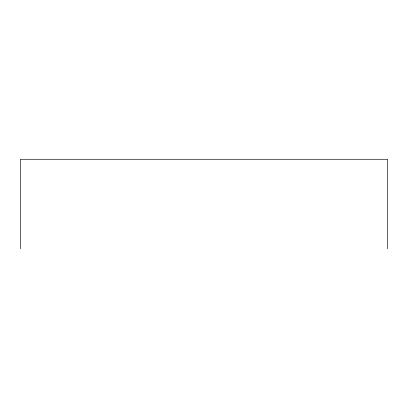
<?xml version="1.0" encoding="UTF-8"?>
<svg xmlns="http://www.w3.org/2000/svg" width="408" height="408" viewBox="0 0 408 408"><rect width="100%" height="100%" fill="white"/><g stroke="black" fill="none" stroke-linecap="round" stroke-linejoin="round"><path stroke-width="0.61" d="M387.6 248.727L387.6 159.273L20.4 159.273L20.4 248.727"/></g></svg>
